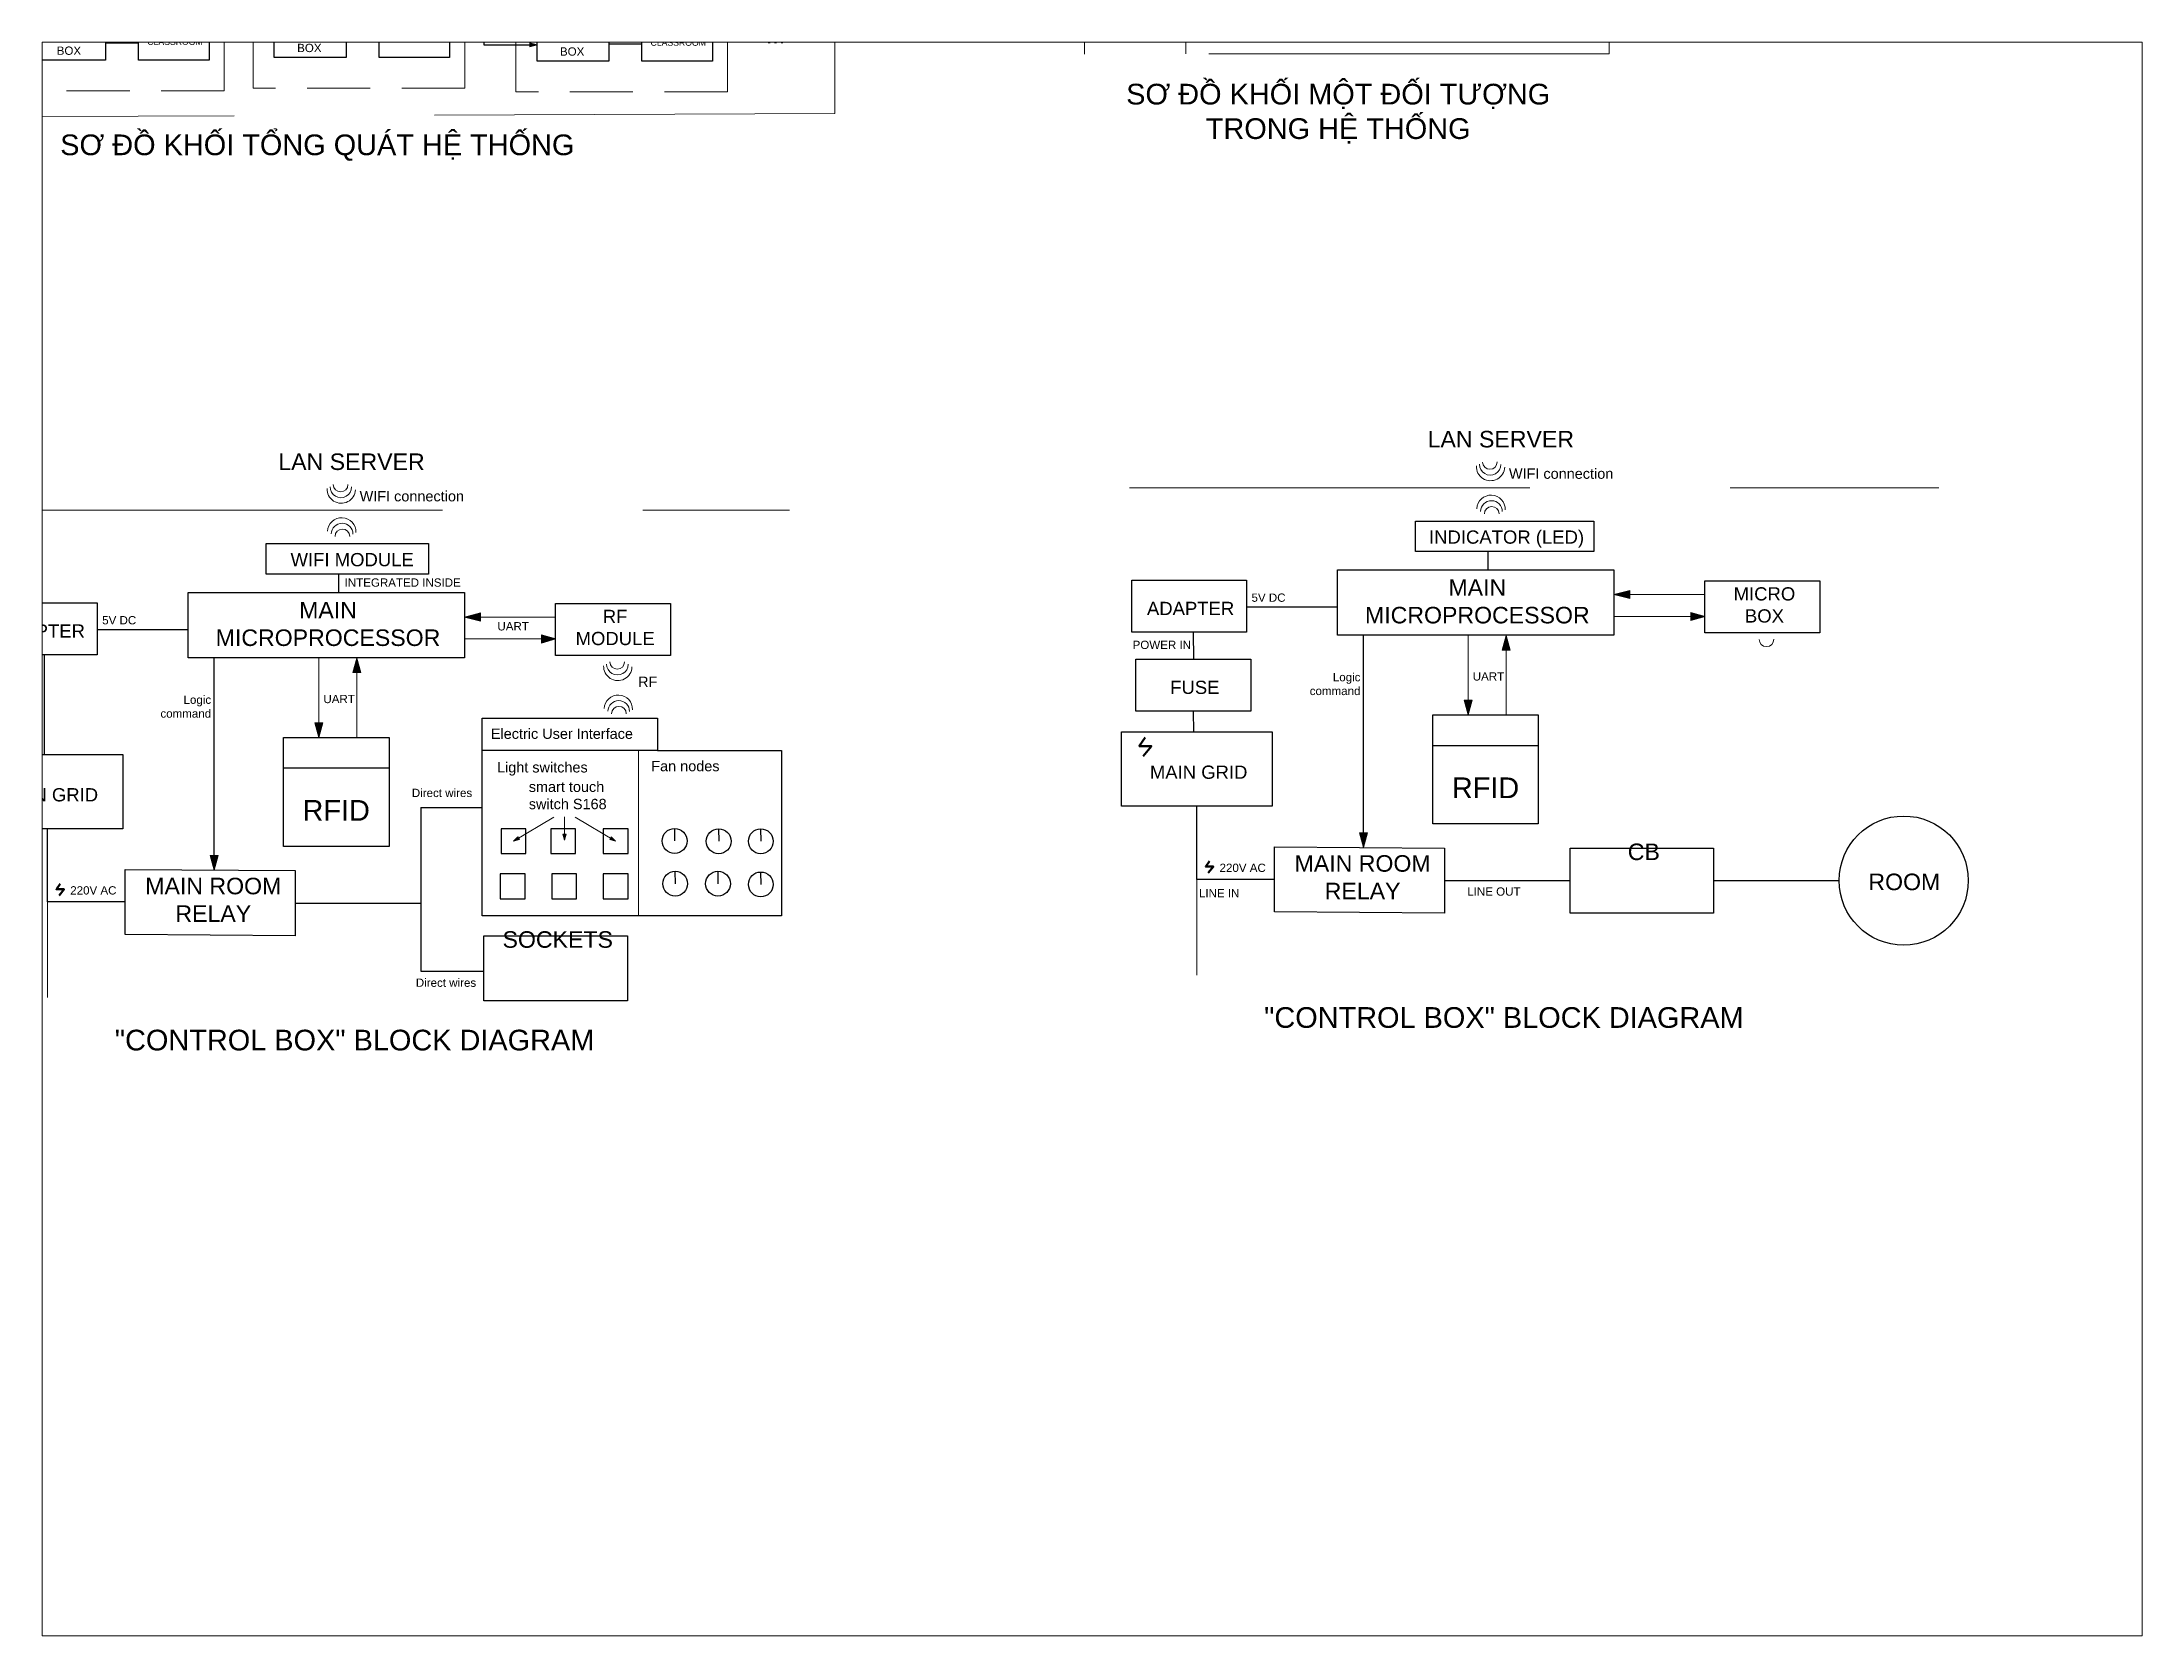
# Paper-space layout 'Layout2' of a CAD drawing. Header units: millimetres. Extents: x 26 to 231, y 20 to 176.
# The model-space entities are those that its viewports show. They can reach past a viewport. Long polylines and large blocks are cut down to what shows.
import ezdxf

# ---------------------------------------------------------------- set-up
doc = ezdxf.new("R2010")
doc.units = ezdxf.units.MM
doc.linetypes.add('DASHED', pattern=[0.75, 0.5, -0.25])
doc.linetypes.add('HIDDEN2', pattern=[4.7625, 3.175, -1.5875])
doc.styles.get("Standard").update_dxf_attribs({"font": 'arial.ttf'})

msp = doc.modelspace()

# ---------------------------------------------------------------- hatches: boundary and pattern name
at = {"lineweight": 5}
h = msp.add_hatch(color=256, dxfattribs=at)
h.dxf.hatch_style = 1
h.paths.add_polyline_path([(4688.782, 1904.83), (4697.598, 1902.31), (4688.782, 1902.31)])
h.paths.add_polyline_path([(4688.782, 1902.31), (4697.598, 1902.31), (4688.782, 1899.878)])
h = msp.add_hatch(color=256, dxfattribs=at)
h.dxf.hatch_style = 1
h.paths.add_polyline_path([(4398.092, 1897.188), (4406.908, 1894.668), (4398.092, 1894.668)])
h.paths.add_polyline_path([(4398.092, 1894.668), (4406.908, 1894.668), (4398.092, 1892.236)])
h = msp.add_hatch(color=256, dxfattribs=at)
h.dxf.hatch_style = 1
h.paths.add_polyline_path([(5006.584, 1897.087), (5015.4, 1894.567), (5006.584, 1894.567)])
h.paths.add_polyline_path([(5006.584, 1894.567), (5015.4, 1894.567), (5006.584, 1892.135)])
h = msp.add_hatch(color=256, dxfattribs=at)
h.dxf.hatch_style = 1
h.paths.add_polyline_path([(6336.4, 1225.345), (6317.382, 1230.386), (6336.4, 1230.386)])
h.paths.add_polyline_path([(6336.4, 1230.386), (6317.382, 1230.386), (6336.4, 1235.25)])
h = msp.add_hatch(color=256, dxfattribs=at)
h.dxf.hatch_style = 1
h.paths.add_polyline_path([(4946.818, 1198.062), (4927.799, 1203.104), (4946.818, 1203.104)])
h.paths.add_polyline_path([(4946.818, 1203.104), (4927.799, 1203.104), (4946.818, 1207.967)])
h = msp.add_hatch(color=256, dxfattribs=at)
h.dxf.hatch_style = 1
h.paths.add_polyline_path([(6410.106, 1208.863), (6427.738, 1203.821), (6410.106, 1203.821)])
h.paths.add_polyline_path([(6410.106, 1203.821), (6427.738, 1203.821), (6410.106, 1198.958)])
h = msp.add_hatch(color=256, dxfattribs=at)
h.dxf.hatch_style = 1
h.paths.add_polyline_path([(5020.524, 1181.58), (5038.156, 1176.539), (5020.524, 1176.539)])
h.paths.add_polyline_path([(5020.524, 1176.539), (5038.156, 1176.539), (5020.524, 1171.675)])
h = msp.add_hatch(color=256, dxfattribs=at)
h.dxf.hatch_style = 1
h.paths.add_polyline_path([(6182.03, 1163.186), (6187.072, 1180.817), (6187.072, 1163.186)])
h.paths.add_polyline_path([(6187.072, 1163.186), (6187.072, 1180.817), (6191.935, 1163.186)])
h = msp.add_hatch(color=256, dxfattribs=at)
h.dxf.hatch_style = 1
h.paths.add_polyline_path([(4792.448, 1135.903), (4797.489, 1153.535), (4797.489, 1135.903)])
h.paths.add_polyline_path([(4797.489, 1135.903), (4797.489, 1153.535), (4802.353, 1135.903)])
h = msp.add_hatch(color=256, dxfattribs=at)
h.dxf.hatch_style = 1
h.paths.add_polyline_path([(6146.031, 1102.513), (6140.989, 1084.881), (6140.989, 1102.513)])
h.paths.add_polyline_path([(6140.989, 1102.513), (6140.989, 1084.881), (6136.126, 1102.513)])
h = msp.add_hatch(color=256, dxfattribs=at)
h.dxf.hatch_style = 1
h.paths.add_polyline_path([(4756.449, 1075.23), (4751.407, 1057.598), (4751.407, 1075.23)])
h.paths.add_polyline_path([(4751.407, 1075.23), (4751.407, 1057.598), (4746.543, 1075.23)])
h = msp.add_hatch(color=256, dxfattribs=at)
h.dxf.hatch_style = 1
h.paths.add_polyline_path([(5050.558, 940.466), (5048.542, 933.413), (5048.542, 940.466)])
h.paths.add_polyline_path([(5048.542, 940.466), (5048.542, 933.413), (5046.596, 940.466)])
h = msp.add_hatch(color=256, dxfattribs=at)
h.dxf.hatch_style = 1
h.paths.add_polyline_path([(6019.695, 942.253), (6014.653, 924.621), (6014.653, 942.253)])
h.paths.add_polyline_path([(6014.653, 942.253), (6014.653, 924.621), (6009.79, 942.253)])
h = msp.add_hatch(color=256, dxfattribs=at)
h.dxf.hatch_style = 1
h.paths.add_polyline_path([(4630.113, 914.97), (4625.071, 897.338), (4625.071, 914.97)])
h.paths.add_polyline_path([(4625.071, 914.97), (4625.071, 897.338), (4620.208, 914.97)])
h = msp.add_hatch(color=256, dxfattribs=at)
h.dxf.hatch_style = 1
h.paths.add_polyline_path([(4993.991, 934.079), (4986.898, 932.209), (4992.961, 935.812)])
h.paths.add_polyline_path([(4992.961, 935.812), (4986.898, 932.209), (4991.967, 937.485)])
h = msp.add_hatch(color=256, dxfattribs=at)
h.dxf.hatch_style = 1
h.paths.add_polyline_path([(5103.092, 934.079), (5110.185, 932.209), (5104.122, 935.812)])
h.paths.add_polyline_path([(5104.122, 935.812), (5110.185, 932.209), (5105.116, 937.485)])

# ---------------------------------------------------------------- linework, layer by layer
at = {"lineweight": 30}
for p, q in [((4646.746, 1989.708), (4646.746, 1902.31)), ((4951.012, 1986.025), (4951.012, 1894.578)), ((4363.371, 1894.675), (4406.885, 1894.675)), ((4646.746, 1902.31), (4697.598, 1902.31)), ((4951.012, 1894.578), (5015.341, 1894.608))]:
    msp.add_line(p, q, dxfattribs=at)
at = {"color": 1, "linetype": 'HIDDEN2', "lineweight": 15}
for p, q in [((5677.274, 1998.834), (5677.274, 1883.272)), ((5813.082, 885.968), (5813.082, 770.405)), ((4423.5, 858.685), (4423.5, 743.123))]:
    msp.add_line(p, q, dxfattribs=at)
at = {"lineweight": 5}
for p, q in [((4697.598, 1902.31), (4688.782, 1904.747)), ((4688.782, 1899.872), (4688.782, 1904.747)), ((4406.908, 1894.668), (4398.092, 1897.105)), ((4406.908, 1894.668), (4398.092, 1892.23)), ((4697.598, 1902.31), (4688.782, 1899.872)), ((5015.4, 1894.567), (5006.584, 1897.004)), ((5006.584, 1892.129), (5006.584, 1897.004)), ((5015.4, 1894.567), (5006.584, 1892.129)), ((6317.382, 1230.386), (6336.4, 1235.261)), ((6317.382, 1230.386), (6427.738, 1230.386)), ((6317.382, 1230.386), (6336.4, 1225.511)), ((6336.4, 1235.261), (6336.4, 1225.511)), ((4927.799, 1203.104), (4946.818, 1207.979)), ((4927.799, 1203.104), (5038.156, 1203.104)), ((4927.799, 1203.104), (4946.818, 1198.229)), ((4946.818, 1207.979), (4946.818, 1198.229)), ((6427.738, 1203.821), (6317.382, 1203.821)), ((6427.738, 1203.821), (6410.106, 1208.696)), ((6410.106, 1198.946), (6410.106, 1208.696)), ((6427.738, 1203.821), (6410.106, 1198.946)), ((5038.156, 1176.539), (4927.799, 1176.539)), ((5038.156, 1176.539), (5020.524, 1181.414)), ((5020.524, 1171.664), (5020.524, 1181.414)), ((5038.156, 1176.539), (5020.524, 1171.664)), ((6140.989, 1102.513), (6140.989, 1180.817)), ((6187.072, 1180.817), (6182.197, 1163.186)), ((6187.072, 1180.817), (6187.072, 1084.881)), ((6187.072, 1180.817), (6191.947, 1163.186)), ((4751.407, 1075.23), (4751.407, 1153.535)), ((4797.489, 1153.535), (4792.614, 1135.903)), ((4797.489, 1153.535), (4797.489, 1057.598)), ((4797.489, 1153.535), (4802.364, 1135.903)), ((6191.947, 1163.186), (6182.197, 1163.186)), ((4802.364, 1135.903), (4792.614, 1135.903)), ((6140.989, 1084.881), (6136.114, 1102.513)), ((6136.114, 1102.513), (6145.864, 1102.513)), ((6140.989, 1084.881), (6145.864, 1102.513)), ((4751.407, 1057.598), (4746.532, 1075.23)), ((4746.532, 1075.23), (4756.282, 1075.23)), ((4751.407, 1057.598), (4756.282, 1075.23)), ((4986.898, 932.209), (5035.634, 961.172)), ((5048.542, 933.413), (5046.592, 940.466)), ((5046.592, 940.466), (5050.492, 940.466)), ((5048.542, 933.413), (5048.542, 961.759)), ((5048.542, 933.413), (5050.492, 940.466)), ((5110.185, 932.209), (5061.449, 961.172)), ((6014.653, 924.621), (6009.778, 942.253)), ((6009.778, 942.253), (6019.528, 942.253)), ((6014.653, 924.621), (6019.528, 942.253)), ((4625.071, 897.338), (4620.196, 914.97)), ((4620.196, 914.97), (4629.946, 914.97)), ((4625.071, 897.338), (4629.946, 914.97)), ((4986.898, 932.209), (4991.965, 937.489)), ((4986.898, 932.209), (4993.957, 934.136)), ((4991.965, 937.489), (4993.957, 934.136)), ((5105.119, 937.489), (5103.126, 934.136)), ((5110.185, 932.209), (5103.126, 934.136)), ((5110.185, 932.209), (5105.119, 937.489))]:
    msp.add_line(p, q, dxfattribs=at)
at = {"color": 1}
for p, q in [((4493.712, 1897.02), (4533.587, 1897.02)), ((4784.425, 1900.301), (4824.3, 1900.301)), ((5102.168, 1896.011), (5142.044, 1896.011)), ((5809.57, 1152.264), (5808.859, 1184.645)), ((4419.988, 1036.981), (4419.988, 1157.362)), ((5809.57, 1064.263), (5808.859, 1089.284)), ((4874.646, 972.828), (4947.995, 972.828)), ((4874.646, 972.828), (4874.646, 775.208)), ((5813.082, 885.968), (5813.057, 974.301)), ((4423.5, 858.685), (4423.475, 947.018)), ((5907.091, 885.968), (5813.057, 885.968)), ((6112.465, 884.548), (6264.228, 884.548)), ((6437.881, 884.548), (6589.643, 884.548)), ((4517.509, 858.685), (4423.475, 858.685)), ((4722.883, 857.266), (4874.646, 857.266)), ((4874.646, 775.208), (4951.104, 775.208))]:
    msp.add_line(p, q, dxfattribs=at)
at = {"linetype": 'HIDDEN2', "lineweight": 13}
for p, q in [((5731.64, 1359.425), (6710.146, 1359.425)), ((4342.058, 1332.142), (5320.564, 1332.142))]:
    msp.add_line(p, q, dxfattribs=at)
for p, q in [((6164.957, 1282.139), (6164.957, 1259.93)), ((4775.374, 1254.857), (4775.374, 1232.647)), ((5160.844, 1041.673), (5311.031, 1041.673)), ((6098.328, 1047.992), (6225.905, 1047.992)), ((4708.745, 1020.709), (4836.323, 1020.709)), ((5181.325, 947.481), (5181.612, 932.484)), ((5234.667, 947.074), (5234.954, 932.077)), ((5285.58, 947.074), (5285.867, 932.077)), ((5182.027, 895.786), (5182.314, 880.789)), ((5233.804, 895.786), (5234.091, 880.789)), ((5285.58, 894.924), (5285.867, 879.927))]:
    msp.add_line(p, q)
at = {"color": 175, "lineweight": 30, "true_color": 0x4554a5}
for p, q in [((5872.822, 1215.242), (5983.178, 1215.242)), ((4483.239, 1187.96), (4593.595, 1187.96))]:
    msp.add_line(p, q, dxfattribs=at)
at = {"color": 177, "lineweight": 25, "true_color": 0x293189}
for p, q in [((6014.613, 924.621), (6014.613, 1181.914)), ((4625.031, 897.338), (4625.031, 1154.631))]:
    msp.add_line(p, q, dxfattribs=at)
at = {"linetype": 'HIDDEN2', "lineweight": 9}
msp.add_line((5137.922, 1041.673), (5137.922, 842.014), dxfattribs=at)
at = {"linetype": 'HIDDEN2', "lineweight": 15}
msp.add_lwpolyline([(4333.033, 2192.623), (5375.328, 2196.684), (5375.328, 1811.675), (4333.033, 1807.614)], close=True, dxfattribs=at)
at = {"linetype": 'HIDDEN2', "lineweight": 5}
msp.add_lwpolyline([(5799.693, 2124.573), (6311.756, 2124.573), (6311.756, 1883.907), (5799.693, 1883.907)], close=True, dxfattribs=at)
at = {"linetype": 'DASHED', "lineweight": 5}
for points in [[(4381.175, 1959.195), (4637.207, 1959.195), (4637.207, 1838.862), (4381.175, 1838.862)], [(4671.888, 1962.476), (4927.92, 1962.476), (4927.92, 1842.143), (4671.888, 1842.143)], [(4989.632, 1958.187), (5245.663, 1958.187), (5245.663, 1837.854), (4989.632, 1837.854)]]:
    msp.add_lwpolyline(points, close=True, dxfattribs=at)
at = {"lineweight": 30}
for points in [[(4406.885, 1915.297), (4493.712, 1915.297), (4493.712, 1875.935), (4406.885, 1875.935)], [(4533.587, 1918.105), (4618.923, 1918.105), (4618.923, 1875.935), (4533.587, 1875.935)], [(4697.598, 1918.578), (4784.425, 1918.578), (4784.425, 1879.216), (4697.598, 1879.216)], [(4824.3, 1921.386), (4909.636, 1921.386), (4909.636, 1879.216), (4824.3, 1879.216)], [(5015.341, 1914.289), (5102.168, 1914.289), (5102.168, 1874.926), (5015.341, 1874.926)], [(5142.044, 1917.096), (5227.379, 1917.096), (5227.379, 1874.926), (5142.044, 1874.926)], [(6077.469, 1319.081), (6292.901, 1319.081), (6292.901, 1282.139), (6077.469, 1282.139)], [(4687.887, 1291.799), (4884.223, 1291.799), (4884.223, 1254.857), (4687.887, 1254.857)], [(5734.279, 1247.625), (5873.201, 1247.625), (5873.201, 1184.645), (5734.279, 1184.645)], [(5983.178, 1259.93), (6317.382, 1259.93), (6317.382, 1181.204), (5983.178, 1181.204)], [(6427.357, 1246.828), (6566.279, 1246.828), (6566.279, 1183.848), (6427.357, 1183.848)], [(4344.696, 1220.343), (4483.619, 1220.343), (4483.619, 1157.362), (4344.696, 1157.362)], [(4593.595, 1232.647), (4927.799, 1232.647), (4927.799, 1153.922), (4593.595, 1153.922)], [(5037.774, 1219.545), (5176.697, 1219.545), (5176.697, 1156.565), (5037.774, 1156.565)], [(5739.398, 1152.264), (5878.32, 1152.264), (5878.32, 1089.284), (5739.398, 1089.284)], [(5907.091, 925.33), (6112.465, 923.911), (6112.465, 845.186), (5907.091, 846.605)], [(6264.228, 923.911), (6437.881, 923.911), (6437.881, 845.186), (6264.228, 845.186)], [(4517.509, 898.048), (4722.883, 896.629), (4722.883, 817.903), (4517.509, 819.322)], [(4951.104, 817.929), (5124.757, 817.929), (5124.757, 739.203), (4951.104, 739.203)]]:
    msp.add_lwpolyline(points, close=True, dxfattribs=at)
msp.add_lwpolyline([(5311.031, 1041.673), (5311.031, 842.014), (4948.759, 842.014), (4948.759, 1080.692), (5160.844, 1080.692)], dxfattribs=at)
for points in [[(4948.759, 1080.692), (5160.844, 1080.692), (5160.844, 1041.673), (4948.759, 1041.673)], [(6098.328, 1084.881), (6225.905, 1084.881), (6225.905, 952.975), (6098.328, 952.975)], [(4708.745, 1057.598), (4836.323, 1057.598), (4836.323, 925.693), (4708.745, 925.693)], [(4971.898, 917.209), (5001.898, 917.209), (5001.898, 947.209), (4971.898, 947.209)], [(5031.973, 917.209), (5061.973, 917.209), (5061.973, 947.209), (5031.973, 947.209)], [(5095.324, 917.209), (5125.324, 917.209), (5125.324, 947.209), (5095.324, 947.209)], [(4970.806, 862.658), (5000.806, 862.658), (5000.806, 892.658), (4970.806, 892.658)], [(5033.065, 862.658), (5063.065, 862.658), (5063.065, 892.658), (5033.065, 892.658)], [(5095.324, 862.658), (5125.324, 862.658), (5125.324, 892.658), (5095.324, 892.658)]]:
    msp.add_lwpolyline(points, close=True)
at = {"color": 1, "lineweight": 30}
for points in [[(5722.032, 1064.263), (5904.082, 1064.263), (5904.082, 974.301), (5722.032, 974.301)], [(4332.45, 1036.981), (4514.5, 1036.981), (4514.5, 947.018), (4332.45, 947.018)]]:
    msp.add_lwpolyline(points, close=True, dxfattribs=at)
at = {"color": 55, "lineweight": 50, "true_color": 0x999b37}
for points in [[(5750.404, 1057.444), (5743.307, 1047.082), (5758.046, 1047.082), (5748.22, 1035.084)], [(5828.287, 907.9), (5823.852, 901.424), (5833.064, 901.424), (5826.922, 893.926)], [(4438.705, 880.618), (4434.27, 874.142), (4443.482, 874.142), (4437.34, 866.643)]]:
    msp.add_lwpolyline(points, dxfattribs=at)
for centre, radius in [((5181.612, 932.484), 15), ((5234.954, 932.077), 15), ((5285.867, 932.077), 15), ((6667.686, 884.548), 78.042), ((5182.314, 880.789), 15), ((5234.091, 880.789), 15), ((5285.867, 879.927), 15)]:
    msp.add_circle(centre, radius)
at = {"lineweight": 0}
for centre, radius, start, end in [((6168.143, 1385.013), 17.15, 177.616726, 357.616726), ((6167.665, 1387.674), 13.062, 179.519083, 359.519083), ((6167.335, 1390.535), 8.891, 180.706512, 0), ((4778.561, 1357.73), 17.15, 177.616726, 357.616726), ((4778.083, 1360.391), 13.062, 179.519083, 359.519083), ((4777.752, 1363.252), 8.891, 180.706512, 0), ((6168.735, 1333.283), 17.15, 357.616726, 177.616726), ((4779.153, 1306.001), 17.15, 357.616726, 177.616726), ((6169.213, 1330.622), 13.062, 359.519083, 179.519083), ((6169.544, 1327.761), 8.891, 0.706512, 180), ((4779.631, 1303.34), 13.062, 359.519083, 179.519083), ((4779.962, 1300.479), 8.891, 0.706512, 180), ((6501.744, 1176.239), 8.891, 180.706512, 0), ((5112.97, 1143.434), 17.15, 177.616726, 357.616726), ((5112.492, 1146.095), 13.062, 179.519083, 359.519083), ((5112.162, 1148.956), 8.891, 180.706512, 0), ((5113.563, 1091.705), 17.15, 357.616726, 177.616726), ((5114.041, 1089.044), 13.062, 359.519083, 179.519083), ((5114.371, 1086.183), 8.891, 0.706512, 180)]:
    msp.add_arc(centre, radius, start, end, dxfattribs=at)

# ---------------------------------------------------------------- texts
at = {"attachment_point": 1}
for s, width, gutter_width, heights, insert, char_height in [('\\pxqc;CONTROL BOX', 20, 12.5, [55.317], (4439.3, 1909.257), 10), ('\\pxqc;CONTROL BOX', 20, 12.5, [55.317], (4730.013, 1912.538), 10), ('CLASSROOM', 90.41348, 12.5, [24.645], (4834.807, 1905.317), 7.5), ('\\pxqc;CONTROL BOX', 20, 12.5, [55.317], (5047.757, 1908.248), 10), ('CLASSROOM', 90.41348, 12.5, [24.645], (4544.094, 1902.036), 7.5), ('CLASSROOM', 90.41348, 12.5, [24.645], (5152.551, 1901.028), 7.5), ('\\pxqc;...', 20, 12.5, [55.317], (5293.705, 1916.604), 20), ('\\pxqc;SƠ ĐỒ KHỐI MỘT ĐỐI TƯỢNG TRONG HỆ THỐNG', 635.70093, 12.5, [0], (5666.077, 1847.567), 25), ('SƠ ĐỒ KHỐI TỔNG QUÁT HỆ THỐNG', 942.12142, 12.5, [0], (4438.797, 1786.292), 25), ('\\pxqc;LAN SERVER', 223.22057, 12.5, [55.317], (6068.947, 1428.073), 20), ('\\pxqc;LAN SERVER', 223.22057, 12.5, [55.317], (4679.365, 1400.79), 20), ('INDICATOR (LED)', 265.15573, 12.5, [55.317], (6093.751, 1307.734), 16), ('\\pxqc;WIFI MODULE', 175.22038, 12.5, [55.317], (4704.169, 1280.451), 16), ('\\pxqc;MAIN MICROPROCESSOR', 20, 12.5, [55.317], (6142.134, 1248.725), 20), ('\\pxqc;MAIN MICROPROCESSOR', 20, 12.5, [55.317], (4752.552, 1221.443), 20), ('\\pxqc;ADAPTER', 20, 12.5, [55.317], (5795.5, 1221.495), 16), ('\\pxqc;MICRO BOX', 91.35103, 12.5, [55.317], (6453.617, 1239.1), 16), ('\\pxqc;ADAPTER', 20, 12.5, [55.317], (4405.918, 1194.213), 16), ('\\pxqc;RF MODULE', 91.35103, 12.5, [55.317], (5064.034, 1211.817), 16), ('\\pxqc;FUSE', 20, 12.5, [55.317], (5800.619, 1126.134), 16), ('Electric User Interface', 257.0724, 141.415, [24.645], (4959.492, 1068.334), 12.5), ('Light switches', 257.0724, 141.415, [24.645], (4966.885, 1027.724), 12.5), ('Fan nodes', 257.0724, 141.415, [24.645], (5153.409, 1029.2), 12.5), ('\\pxqc;RFID', 20, 12.5, [55.317], (6152.069, 1009.203), 25), ('\\pxqc;RFID', 20, 12.5, [55.317], (4762.487, 981.92), 25), ('\\pxqc;MAIN ROOM RELAY ', 227.58533, 92.73, [66.644], (5899.655, 915.267), 20), ('\\pxqc; CB ', 20, 92.73, [91.832], (6343.449, 929.328), 20), ('\\pxqc;\\PROOM ', 20, 92.73, [91.832], (6658.421, 926.324), 20), ('\\pxqc;MAIN ROOM RELAY ', 227.58533, 92.73, [66.644], (4510.073, 887.984), 20), ('\\pxqc; SOCKETS ', 20, 92.73, [91.832], (5030.325, 823.345), 20), ('\\pxqc;"CONTROL BOX" BLOCK DIAGRAM ', 784.31695, 12.5, [0], (5792.098, 731.575), 25), ('\\pxqc;"CONTROL BOX" BLOCK DIAGRAM ', 784.31695, 12.5, [0], (4402.516, 704.292), 25)]:
    msp.add_mtext_dynamic_manual_height_columns(s, width=width, gutter_width=gutter_width, heights=heights, dxfattribs=dict(at, insert=insert, char_height=char_height))
at = {"lineweight": 0, "char_height": 12.5, "attachment_point": 1}
for s, insert in [('WIFI connection', (6190.397, 1382.637)), ('WIFI connection', (4800.815, 1355.354)), ('RF', (5137.545, 1131.012))]:
    msp.add_mtext_dynamic_manual_height_columns(s, width=257.0724, gutter_width=141.415, heights=[24.645], dxfattribs=dict(at, insert=insert))
at = {"color": 175, "true_color": 0x4554a5, "char_height": 10, "attachment_point": 1}
for s, width, heights, insert in [('INTEGRATED INSIDE', 150.76206, [24.645], (4782.614, 1249.758)), ('5V DC', 90.41348, [24.645], (5879.132, 1231.509)), ('5V DC', 90.41348, [24.645], (4489.55, 1204.226)), ('UART', 90.41348, [24.645], (4967.418, 1196.884)), ('POWER IN', 90.41348, [24.645], (5735.368, 1174.464)), ('\\pxqr;Logic command', 90.41348, [33.426], (5920.456, 1135.423)), ('UART', 90.41348, [24.645], (6146.604, 1136.325)), ('\\pxqr;Logic command', 90.41348, [33.426], (4530.874, 1108.14)), ('UART', 90.41348, [24.645], (4757.022, 1109.042)), ('LINE IN', 90.41348, [24.645], (5815.573, 874.27)), ('LINE OUT', 90.41348, [24.645], (6139.965, 876.309))]:
    msp.add_mtext_dynamic_manual_height_columns(s, width=width, gutter_width=12.5, heights=heights, dxfattribs=dict(at, insert=insert))
at = {"color": 1, "attachment_point": 1}
for s, width, heights, insert, char_height in [('MAIN GRID', 135.83135, [51.366], (5756.24, 1023.549), 16), ('MAIN GRID', 135.83135, [51.366], (4366.658, 996.266), 16), ('Direct wires', 90.41348, [24.645], (4863.931, 995.511), 10), ('220V AC', 90.41348, [24.645], (5840.489, 905.008), 10), ('220V AC', 90.41348, [24.645], (4450.907, 877.726), 10), ('Direct wires', 90.41348, [24.645], (4868.755, 766.149), 10)]:
    msp.add_mtext_dynamic_manual_height_columns(s, width=width, gutter_width=12.5, heights=heights, dxfattribs=dict(at, insert=insert, char_height=char_height))
at = {"color": 30, "true_color": 0xf26722, "insert": (5005.317, 1004.192), "char_height": 12.5, "attachment_point": 1}
msp.add_mtext_dynamic_manual_height_columns('smart touch switch S168', width=95.92304, gutter_width=141.415, heights=[79.26], dxfattribs=at)

psp = doc.layouts.new('Layout2')

# ---------------------------------------------------------------- viewports
at = {"layer": '0', "view_target_point": (3062.606, 1854.65)}
psp.add_viewport(center=(128.5, 97.5), size=(205.6, 156), view_center_point=(2623.671, -919.836), view_height=1926.4832, dxfattribs=at)

doc.saveas('drawing.dxf')
